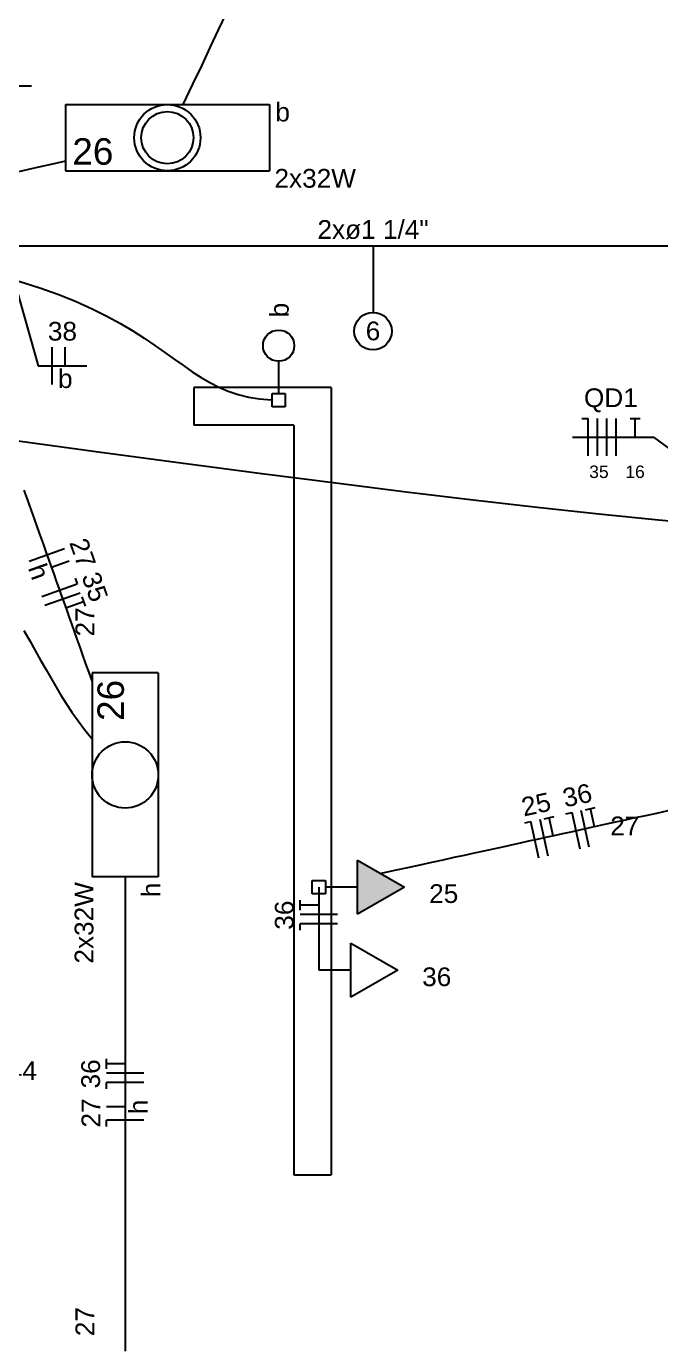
# Model space of a CAD drawing. Header units: millimetres. Extents: x -182 to 147, y -1396 to 58.
# Drawn here: x -130 to -124.93, y 31.37 to 41.92 of the extents above; entities that cross this region are included whole.
import ezdxf

# ---------------------------------------------------------------- set-up
doc = ezdxf.new("R2010")
doc.units = ezdxf.units.MM
doc.header["$LTSCALE"] = 10
doc.header["$MEASUREMENT"] = 0
for name, color, linetype in [('Arquitetura', 8, 'Continuous'), ('EL-Condutos', 4, 'Continuous'), ('EL-Fios (Fase 1)', 7, 'Continuous'), ('EL-Fios (Fase 2)', 7, 'Continuous'), ('EL-Fios (Fase 3)', 7, 'Continuous'), ('EL-Fios (Neutro)', 170, 'Continuous'), ('EL-Fios (Retorno)', 10, 'Continuous'), ('EL-Fios (Terra)', 90, 'Continuous'), ('EL-Textos conduto', 7, 'Continuous'), ('EL-Textos fios', 7, 'Continuous'), ('P-SIMBOL', 170, 'Continuous'), ('Textos', 7, 'Continuous')]:
    doc.layers.add(name, color=color, linetype=linetype)
doc.styles.add('Arial', font='arial.ttf')

msp = doc.modelspace()

# ---------------------------------------------------------------- hatches: boundary and pattern name
at = {"layer": 'P-SIMBOL', "linetype": 'Continuous'}
msp.add_hatch(color=256, dxfattribs=at).paths.add_polyline_path([(-127.3538, 34.8113), (-126.9788, 35.0278), (-127.3538, 35.2443)])

# ---------------------------------------------------------------- linework, layer by layer
at = {"layer": 'Arquitetura', "linetype": 'Continuous'}
for p, q in [((-128.663, 39.0259), (-128.663, 38.7259)), ((-127.563, 39.0259), (-128.663, 39.0259)), ((-127.563, 39.0259), (-127.563, 32.7259)), ((-127.862, 38.7259), (-128.663, 38.7259)), ((-127.862, 38.7259), (-127.862, 32.7259)), ((-127.862, 32.7259), (-127.563, 32.7259))]:
    msp.add_line(p, q, dxfattribs=at)
at = {"layer": 'EL-Condutos', "linetype": 'Continuous'}
for points in [[(-128.4064, 42.0181), (-128.4675, 41.8888), (-128.532, 41.752), (-128.6004, 41.6071), (-128.673, 41.4535), (-128.75, 41.2903)], [(-129.6912, 40.8386), (-129.7944, 40.8149), (-129.8929, 40.7923), (-129.9872, 40.7707), (-130.0776, 40.75)], [(-130.2069, 40.1615), (-129.8466, 40.1615), (-129.506, 40.1615), (-129.1827, 40.1615), (-128.8747, 40.1615), (-128.5797, 40.1615), (-128.2956, 40.1615), (-128.0202, 40.1615), (-127.7514, 40.1615), (-127.487, 40.1615), (-127.2247, 40.1615), (-126.9625, 40.1615), (-126.6982, 40.1615), (-126.4296, 40.1615), (-126.1545, 40.1615), (-125.8707, 40.1615), (-125.5761, 40.1615), (-125.2686, 40.1615), (-124.9459, 40.1615), (-124.6059, 40.1615)], [(-130.0625, 39.8774), (-129.8958, 39.8252), (-129.7432, 39.7707), (-129.6035, 39.7143), (-129.4757, 39.6565), (-129.3586, 39.5978), (-129.2512, 39.5386), (-129.1522, 39.4795), (-129.0607, 39.4209), (-128.9754, 39.3633), (-128.8954, 39.3071), (-128.8195, 39.253), (-128.7465, 39.2014), (-128.6754, 39.1526), (-128.6051, 39.1074), (-128.5345, 39.066), (-128.4624, 39.029), (-128.3877, 38.9969), (-128.3094, 38.9702), (-128.2264, 38.9493), (-128.1374, 38.9348), (-128.0415, 38.9271)], [(-124.48, 37.921), (-124.944, 37.9647), (-125.4211, 38.0131), (-125.9147, 38.0666), (-126.428, 38.1253), (-126.9644, 38.1896), (-127.5273, 38.2595), (-128.1199, 38.3355), (-128.7456, 38.4177), (-129.4078, 38.5064), (-130.1097, 38.6018), (-130.8547, 38.7042), (-131.6462, 38.8138), (-132.4874, 38.9309)], [(-130.0223, 38.2041), (-129.994, 38.1246), (-129.967, 38.0488), (-129.9412, 37.9762), (-129.9165, 37.9065), (-129.8927, 37.8396), (-129.8698, 37.775), (-129.8475, 37.7125), (-129.826, 37.6518), (-129.8049, 37.5925), (-129.7842, 37.5344), (-129.7639, 37.4771), (-129.7437, 37.4203), (-129.7236, 37.3638), (-129.7035, 37.3073), (-129.6833, 37.2503), (-129.6628, 37.1927), (-129.642, 37.1342), (-129.6207, 37.0743), (-129.5989, 37.0128), (-129.5763, 36.9495), (-129.553, 36.8839), (-129.5289, 36.8159), (-129.5037, 36.745), (-129.4774, 36.6711)], [(-130.0247, 37.0812), (-129.9767, 36.999), (-129.932, 36.9206), (-129.8896, 36.8455), (-129.8488, 36.7729), (-129.8087, 36.7025), (-129.7685, 36.6335), (-129.7274, 36.5653), (-129.6845, 36.4973), (-129.6389, 36.4291), (-129.59, 36.3599), (-129.5368, 36.2891), (-129.4785, 36.2163)], [(-124.8715, 35.6379), (-124.9615, 35.6182), (-125.0479, 35.5994), (-125.131, 35.5812), (-125.2111, 35.5637), (-125.2884, 35.5468), (-125.3635, 35.5304), (-125.4364, 35.5144), (-125.5077, 35.4989), (-125.5775, 35.4836), (-125.6462, 35.4686), (-125.7142, 35.4537), (-125.7816, 35.439), (-125.849, 35.4243), (-125.9165, 35.4095), (-125.9844, 35.3947), (-126.0532, 35.3796), (-126.1231, 35.3644), (-126.1945, 35.3488), (-126.2676, 35.3328), (-126.3428, 35.3164), (-126.4203, 35.2994), (-126.5006, 35.2819), (-126.5839, 35.2637), (-126.6705, 35.2447), (-126.7608, 35.225), (-126.855, 35.2044), (-126.9536, 35.1829), (-127.0567, 35.1603), (-127.1648, 35.1367)], [(-129.2125, 35.111), (-129.2124, 34.938), (-129.2124, 34.7734), (-129.2124, 34.6166), (-129.2124, 34.467), (-129.2124, 34.3241), (-129.2124, 34.1871), (-129.2124, 34.0556), (-129.2124, 33.9288), (-129.2124, 33.8063), (-129.2124, 33.6874), (-129.2124, 33.5714), (-129.2124, 33.4579), (-129.2124, 33.3462), (-129.2124, 33.2357), (-129.2124, 33.1257), (-129.2124, 33.0158), (-129.2124, 32.9053), (-129.2124, 32.7936), (-129.2124, 32.6801), (-129.2124, 32.5641), (-129.2124, 32.4452), (-129.2124, 32.3227), (-129.2124, 32.1959), (-129.2124, 32.0644), (-129.2124, 31.9274), (-129.2124, 31.7845), (-129.2124, 31.6349), (-129.2124, 31.4781), (-129.2124, 31.3135)], [(-127.6629, 35.0278), (-127.6629, 34.9957), (-127.6629, 34.9657), (-127.6629, 34.9375), (-127.6629, 34.9112), (-127.6629, 34.8864), (-127.6629, 34.8632), (-127.6629, 34.8412), (-127.6629, 34.8205), (-127.6629, 34.8008), (-127.6629, 34.7819), (-127.6629, 34.7638), (-127.663, 34.7463), (-127.663, 34.7292), (-127.663, 34.7125), (-127.663, 34.6959), (-127.663, 34.6792), (-127.663, 34.6625), (-127.663, 34.6454), (-127.6629, 34.6279), (-127.6629, 34.6098), (-127.6629, 34.591), (-127.6629, 34.5712), (-127.6629, 34.5505), (-127.6629, 34.5286), (-127.6629, 34.5053), (-127.6629, 34.4806), (-127.6629, 34.4542), (-127.6629, 34.4261), (-127.6629, 34.396), (-127.6629, 34.3639)]]:
    msp.add_lwpolyline(points, dxfattribs=at)
at = {"layer": 'EL-Fios (Fase 1)'}
for p, q in [((-125.4341, 38.4786), (-125.4341, 38.7786)), ((-129.8543, 37.2836), (-129.5716, 37.384)), ((-125.829, 35.2751), (-125.893, 35.5682))]:
    msp.add_line(p, q, dxfattribs=at)
at = {"layer": 'EL-Fios (Fase 2)'}
for p, q in [((-129.7966, 39.0501), (-129.7966, 39.3501)), ((-125.3591, 38.4786), (-125.3591, 38.7786)), ((-125.4992, 35.3472), (-125.5633, 35.6403)), ((-127.513, 34.8084), (-127.813, 34.8084)), ((-129.0624, 33.5382), (-129.3624, 33.5382))]:
    msp.add_line(p, q, dxfattribs=at)
at = {"layer": 'EL-Fios (Fase 3)'}
for p, q in [((-125.2841, 38.4786), (-125.2841, 38.7786)), ((-129.9799, 37.6369), (-129.6972, 37.7374))]:
    msp.add_line(p, q, dxfattribs=at)
at = {"layer": 'EL-Fios (Neutro)'}
for p, q in [((-125.5591, 38.7786), (-125.5091, 38.7786)), ((-125.5091, 38.4786), (-125.5091, 38.7786)), ((-129.8794, 37.3542), (-129.5967, 37.4547)), ((-129.6135, 37.5018), (-129.5967, 37.4547)), ((-125.6854, 35.6136), (-125.6366, 35.6242)), ((-125.5725, 35.3312), (-125.6366, 35.6242)), ((-126.0151, 35.5415), (-125.9663, 35.5522)), ((-125.9022, 35.2591), (-125.9663, 35.5522)), ((-127.513, 34.7334), (-127.813, 34.7334)), ((-127.813, 34.6834), (-127.813, 34.7334)), ((-129.0624, 33.4632), (-129.3624, 33.4632)), ((-129.3624, 33.4132), (-129.3624, 33.4632)), ((-129.0624, 33.1632), (-129.3624, 33.1632)), ((-129.3624, 33.1132), (-129.3624, 33.1632))]:
    msp.add_line(p, q, dxfattribs=at)
at = {"layer": 'EL-Fios (Retorno)'}
for p, q in [((-129.6916, 39.2001), (-129.6916, 39.3501)), ((-129.8034, 37.5882), (-129.662, 37.6384)), ((-129.2124, 33.2682), (-129.3624, 33.2682))]:
    msp.add_line(p, q, dxfattribs=at)
at = {"layer": 'EL-Fios (Terra)'}
for p, q in [((-125.1728, 38.7786), (-125.0928, 38.7786)), ((-125.1328, 38.6286), (-125.1328, 38.7786)), ((-129.5599, 37.351), (-129.5331, 37.2757)), ((-129.6878, 37.2631), (-129.5465, 37.3134)), ((-125.5291, 35.6477), (-125.4509, 35.6648)), ((-125.8588, 35.5757), (-125.7807, 35.5927)), ((-125.7877, 35.4377), (-125.8197, 35.5842)), ((-125.458, 35.5097), (-125.49, 35.6563)), ((-127.813, 34.8434), (-127.813, 34.9234)), ((-127.663, 34.8834), (-127.813, 34.8834)), ((-129.3624, 33.5732), (-129.3624, 33.6532)), ((-129.2124, 33.6132), (-129.3624, 33.6132))]:
    msp.add_line(p, q, dxfattribs=at)
at = {"layer": 'EL-Textos fios'}
for p, q in [((-131.643, 41.4413), (-129.9618, 41.4413)), ((-127.2293, 40.1615), (-127.2293, 39.6272)), ((-130.1047, 39.8895), (-129.9081, 39.2001)), ((-129.9081, 39.2001), (-129.5207, 39.2001)), ((-125.6341, 38.6286), (-124.9815, 38.6286)), ((-123.9549, 37.876), (-124.9815, 38.6286))]:
    msp.add_line(p, q, dxfattribs=at)
msp.add_circle((-127.2293, 39.4772), 0.15, dxfattribs=at)
at = {"layer": 'P-SIMBOL'}
for p, q in [((-129.6909, 41.2907), (-128.0589, 41.2907)), ((-129.6909, 41.2907), (-129.6909, 40.7607)), ((-128.0589, 41.2907), (-128.0589, 40.7607)), ((-129.6909, 40.7607), (-128.0589, 40.7607)), ((-127.9847, 39.236), (-127.9847, 38.979)), ((-128.0377, 38.979), (-127.9316, 38.979)), ((-128.0377, 38.8729), (-128.0377, 38.979)), ((-127.9316, 38.979), (-127.9316, 38.8729)), ((-127.9316, 38.8729), (-128.0377, 38.8729)), ((-128.9475, 36.7418), (-129.4775, 36.7418)), ((-129.4775, 36.7418), (-129.4775, 35.1097)), ((-128.9475, 36.7418), (-128.9475, 35.1097)), ((-127.3538, 34.8113), (-127.3538, 35.2443)), ((-127.3538, 35.2443), (-126.9788, 35.0278)), ((-128.9475, 35.1097), (-129.4775, 35.1097)), ((-127.7159, 34.9748), (-127.7159, 35.0809)), ((-127.7159, 35.0809), (-127.6098, 35.0809)), ((-127.6098, 35.0809), (-127.6098, 34.9748)), ((-127.3538, 35.0278), (-127.6098, 35.0278)), ((-126.9788, 35.0278), (-127.3538, 34.8113)), ((-127.6098, 34.9748), (-127.7159, 34.9748)), ((-127.4069, 34.5804), (-127.0319, 34.3639)), ((-127.4069, 34.1474), (-127.4069, 34.5804)), ((-127.4069, 34.3639), (-127.6629, 34.3639)), ((-127.0319, 34.3639), (-127.4069, 34.1474))]:
    msp.add_line(p, q, dxfattribs=at)
for centre, radius in [((-128.8749, 41.0257), 0.265), ((-128.8749, 41.0257), 0.2092), ((-127.9847, 39.361), 0.125), ((-129.2125, 35.9257), 0.265)]:
    msp.add_circle(centre, radius, dxfattribs=at)

# ---------------------------------------------------------------- texts
at = {"layer": 'EL-Textos conduto', "insert": (-127.2293, 40.212), "char_height": 0.15, "width": 1.62, "attachment_point": 8, "line_spacing_factor": 0.6, "style": 'Arial'}
msp.add_mtext('2xø1 1/4"', dxfattribs=at)
at = {"layer": 'EL-Textos fios', "attachment_point": 8, "line_spacing_factor": 0.6, "style": 'Arial'}
for s, insert, char_height, width in [('38', (-129.7144, 39.3996), 0.15, 0.36), ('6', (-127.2293, 39.4022), 0.15, 0.18), ('b', (-129.6916, 39.0201), 0.15, 0.18), ('QD1', (-125.326, 38.8281), 0.15, 0.54), ('35', (-125.4216, 38.3006), 0.1, 0.24), ('16', (-125.1328, 38.3006), 0.1, 0.24)]:
    msp.add_mtext(s, dxfattribs=dict(at, insert=insert, char_height=char_height, width=width))
at = {"layer": 'EL-Textos fios', "char_height": 0.15, "attachment_point": 8, "line_spacing_factor": 0.6, "style": 'Arial'}
for s, insert, width, rotation in [('27', (-129.623, 37.6765), 0.36, 289.56714), ('h', (-129.973, 37.5279), 0.18, 289.56714), ('35', (-129.5266, 37.4053), 0.36, 289.56714), ('25', (-125.9085, 35.6155), 0.36, 12.33005), ('36', (-125.5788, 35.6875), 0.36, 12.33005), ('36', (-127.8625, 34.8034), 0.36, 90.00021), ('36', (-129.4119, 33.5332), 0.36, 90.00021), ('27', (-129.4119, 33.2204), 0.36, 90.00021), ('h', (-129.0324, 33.2682), 0.18, 90.00021)]:
    msp.add_mtext(s, dxfattribs=dict(at, insert=insert, width=width, rotation=rotation))
at = {"layer": 'P-SIMBOL', "insert": (-129.6359, 40.8066), "char_height": 0.2118, "width": 0.50832, "attachment_point": 7, "line_spacing_factor": 0.6, "style": 'Arial'}
msp.add_mtext('26', dxfattribs=at)
at = {"layer": 'P-SIMBOL', "insert": (-129.2198, 36.6867), "char_height": 0.2118, "width": 0.50832, "attachment_point": 9, "rotation": 90.00021, "line_spacing_factor": 0.6, "style": 'Arial'}
msp.add_mtext('26', dxfattribs=at)
at = {"layer": 'Textos', "char_height": 0.15, "line_spacing_factor": 0.6, "style": 'Arial'}
for s, insert, width, attachment_point in [('b', (-128.0107, 41.1536), 0.18, 7), ('2x32W', (-128.018, 40.6234), 0.9, 7), ('27', (-125.331, 35.4427), 0.36, 7), ('25', (-126.6635, 34.8991), 0.36, 8), ('36', (-126.7195, 34.2332), 0.36, 8), ('44', (-130.0352, 33.484), 0.36, 8)]:
    msp.add_mtext(s, dxfattribs=dict(at, insert=insert, width=width, attachment_point=attachment_point))
at = {"layer": 'Textos', "char_height": 0.15, "rotation": 90.00021, "line_spacing_factor": 0.6, "style": 'Arial'}
for s, insert, width, attachment_point in [('b', (-127.9022, 39.5879), 0.18, 7), ('27', (-129.4602, 37.2672), 0.36, 9), ('2x32W', (-129.4649, 35.068), 0.9, 9), ('h', (-128.93, 35.0632), 0.18, 9), ('27', (-129.4602, 31.6672), 0.36, 9)]:
    msp.add_mtext(s, dxfattribs=dict(at, insert=insert, width=width, attachment_point=attachment_point))

doc.saveas('drawing.dxf')
